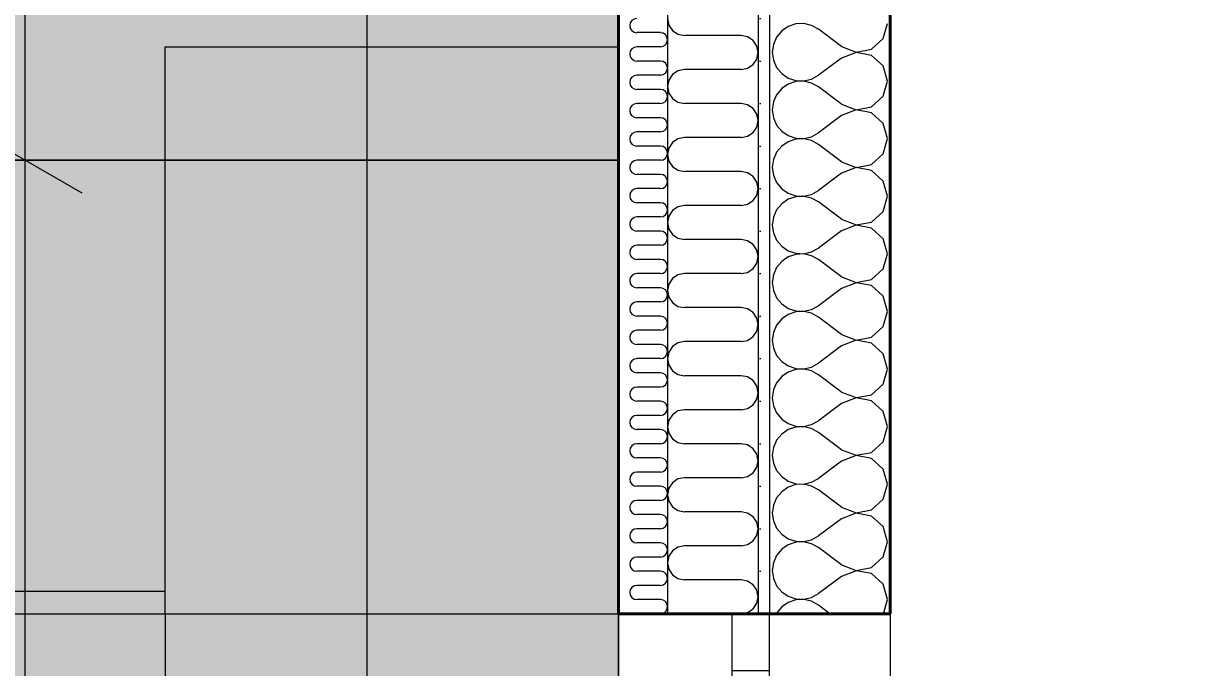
# Model space of a CAD drawing. Header units: millimetres. Extents: x -3100 to 17162, y -19566 to 10100.
# Drawn here: x 13313 to 14869, y 3529 to 4381 of the extents above; entities that cross this region are included whole.
import ezdxf

# ---------------------------------------------------------------- set-up
doc = ezdxf.new("R2010")
doc.units = ezdxf.units.MM
doc.header["$MEASUREMENT"] = 0
doc.linetypes.add('Wipeout_Contour', pattern=[1000, 0, -1000])
for name, color, linetype in [('Externí - moduly', 7, 'Continuous'), ('Konstrukce - svislé nosné', 7, 'Continuous'), ('Konstrukce – Dělicí čáry vrstev', 7, 'Continuous'), ('Kóty - SP', 7, 'Continuous'), ('Otvory – Okna', 7, 'Continuous'), ('Výplně – Řezové', 7, 'Continuous'), ('Zóny', 7, 'Continuous')]:
    doc.layers.add(name, color=color, linetype=linetype)
doc.styles.add('GENEROVANÝ_STYL_1', font='Arial.ttf')
doc.dimstyles.new('GENEROVANÝ_STYL__1', dxfattribs={"dimtxt": 134.999996, "dimasz": 114, "dimexe": 0.18, "dimexo": 0.0625, "dimgap": 0, "dimtad": 1, "dimtih": 1, "dimtoh": 1, "dimdec": 0, "dimzin": 0, "dimdsep": 46, "dimtxsty": 'GENEROVANÝ_STYL_1', "dimblk": 'ARROWHEAD_2', "dimblk1": 'ARROWHEAD_2', "dimblk2": 'ARROWHEAD_2', "dimcen": 0.09, "dimse1": 1, "dimse2": 1, "dimclrd": 256, "dimclre": 256, "dimclrt": 256, "dimazin": 0, "dimtfac": 1, "dimtdec": 4, "dimtmove": 0, "dimatfit": 3, "dimfxl": 1, "dimtolj": 1, "dimtzin": 0, "dimarcsym": 0})
doc.dimstyles.new('GENEROVANÝ_STYL__2', dxfattribs={"dimtxt": 134.999996, "dimasz": 114, "dimexe": 0.18, "dimexo": 0.0625, "dimgap": 0, "dimtad": 1, "dimdec": 0, "dimzin": 0, "dimdsep": 46, "dimtxsty": 'GENEROVANÝ_STYL_1', "dimblk": 'ARROWHEAD_2', "dimblk1": 'ARROWHEAD_2', "dimblk2": 'ARROWHEAD_2', "dimcen": 0.09, "dimse1": 1, "dimse2": 1, "dimclrd": 256, "dimclre": 256, "dimclrt": 256, "dimazin": 0, "dimtfac": 1, "dimtdec": 4, "dimtmove": 0, "dimatfit": 3, "dimfxl": 1, "dimtolj": 1, "dimtzin": 0, "dimarcsym": 0})
doc.dimstyles.new('GENEROVANÝ_STYL__3', dxfattribs={"dimtxt": 134.999996, "dimasz": 114, "dimexe": 0.18, "dimexo": 0.0625, "dimgap": 0, "dimtad": 1, "dimdec": 0, "dimzin": 0, "dimdsep": 46, "dimtxsty": 'GENEROVANÝ_STYL_1', "dimblk": 'ARROWHEAD_2', "dimblk1": 'ARROWHEAD_2', "dimblk2": 'ARROWHEAD_2', "dimcen": 0.09, "dimse1": 1, "dimse2": 1, "dimclrd": 256, "dimclre": 256, "dimclrt": 256, "dimazin": 0, "dimtfac": 1, "dimtdec": 4, "dimtmove": 2, "dimatfit": 3, "dimfxl": 1, "dimtolj": 1, "dimtzin": 0, "dimarcsym": 0})
doc.dimstyles.new('GENEROVANÝ_STYL__4', dxfattribs={"dimtxt": 134.999996, "dimasz": 114, "dimexe": 0.18, "dimexo": 0.0625, "dimgap": 0, "dimtad": 1, "dimtih": 1, "dimtoh": 1, "dimdec": 0, "dimzin": 0, "dimdsep": 46, "dimtxsty": 'GENEROVANÝ_STYL_1', "dimblk": 'ARROWHEAD_2', "dimblk1": 'ARROWHEAD_2', "dimblk2": 'ARROWHEAD_2', "dimcen": 0.09, "dimse1": 1, "dimse2": 1, "dimclrd": 256, "dimclre": 256, "dimclrt": 256, "dimazin": 0, "dimtfac": 1, "dimtdec": 4, "dimtmove": 2, "dimatfit": 3, "dimfxl": 1, "dimtolj": 1, "dimtzin": 0, "dimarcsym": 0})
pattern_1 = [(0, (0, 0), (0, 56.25), [0, -56.25])]

# ---------------------------------------------------------------- blocks, each defined once
blk = doc.blocks.new('Obývací pokoj + KK_1.04_5', base_point=(11400, 3454))
at = {"layer": 'Zóny', "linetype": 'Continuous', "lineweight": 0, "true_color": 0xffffff}
blk.add_hatch(color=7, dxfattribs=at).paths.add_polyline_path([(9000, 4200), (9000, 2900), (8385, 2900), (8385, 0), (9000, 0), (9000, -5080), (14100, -5080), (14100, 4200)])
blk = doc.blocks.new('Spíž_1.05_7', base_point=(14578.5, 5791.7))
at = {"layer": 'Zóny', "linetype": 'Continuous', "lineweight": 0, "true_color": 0xffffff}
blk.add_hatch(color=7, dxfattribs=at).paths.add_polyline_path([(14100, 4200), (14100, 7400), (12800, 7400), (12800, 4200)])
blk = doc.blocks.new('*X81')
at = {"layer": 'Výplně – Řezové', "color": 53, "linetype": 'Continuous', "lineweight": 13, "true_color": 0xeccf4f}
for p, q in [((14155.6, 4368.8), (14124.4, 4368.8)), ((14155.6, 4350), (14124.4, 4350)), ((14155.6, 4331.3), (14124.4, 4331.3)), ((14155.6, 4312.5), (14124.4, 4312.5)), ((14155.6, 4293.8), (14124.4, 4293.8)), ((14155.6, 4275), (14124.4, 4275)), ((14155.6, 4256.3), (14124.4, 4256.3)), ((14155.6, 4237.5), (14124.4, 4237.5)), ((14155.6, 4218.8), (14124.4, 4218.8)), ((14155.6, 4200), (14124.4, 4200)), ((14155.6, 4181.3), (14124.4, 4181.3)), ((14155.6, 4162.5), (14124.4, 4162.5)), ((14155.6, 4143.8), (14124.4, 4143.8)), ((14155.6, 4125), (14124.4, 4125)), ((14155.6, 4106.3), (14124.4, 4106.3)), ((14155.6, 4087.5), (14124.4, 4087.5)), ((14155.6, 4068.8), (14124.4, 4068.8)), ((14155.6, 4050), (14124.4, 4050)), ((14155.6, 4031.3), (14124.4, 4031.3)), ((14155.6, 4012.5), (14124.4, 4012.5)), ((14155.6, 3993.8), (14124.4, 3993.8)), ((14155.6, 3975), (14124.4, 3975)), ((14155.6, 3956.3), (14124.4, 3956.3)), ((14155.6, 3937.5), (14124.4, 3937.5)), ((14155.6, 3918.8), (14124.4, 3918.8)), ((14155.6, 3900), (14124.4, 3900)), ((14155.6, 3881.3), (14124.4, 3881.3)), ((14155.6, 3862.5), (14124.4, 3862.5)), ((14155.6, 3843.8), (14124.4, 3843.8)), ((14155.6, 3825), (14124.4, 3825)), ((14155.6, 3806.3), (14124.4, 3806.3)), ((14155.6, 3787.5), (14124.4, 3787.5)), ((14155.6, 3768.8), (14124.4, 3768.8)), ((14155.6, 3750), (14124.4, 3750)), ((14155.6, 3731.3), (14124.4, 3731.3)), ((14155.6, 3712.5), (14124.4, 3712.5)), ((14155.6, 3693.8), (14124.4, 3693.8)), ((14155.6, 3675), (14124.4, 3675)), ((14155.6, 3656.3), (14124.4, 3656.3)), ((14155.6, 3637.5), (14124.4, 3637.5)), ((14155.6, 3618.8), (14124.4, 3618.8))]:
    blk.add_line(p, q, dxfattribs=at)
for centre, start, end in [((14124.4, 4378.1), 90, 270), ((14155.6, 4359.4), 270, 90), ((14124.4, 4340.6), 90, 270), ((14155.6, 4321.9), 270, 90), ((14124.4, 4303.1), 90, 270), ((14155.6, 4284.4), 270, 90), ((14124.4, 4265.6), 90, 270), ((14155.6, 4246.9), 270, 90), ((14124.4, 4228.1), 90, 270), ((14155.6, 4209.4), 270, 90), ((14124.4, 4190.6), 90, 270), ((14155.6, 4171.9), 270, 90), ((14124.4, 4153.1), 90, 270), ((14155.6, 4134.4), 270, 90), ((14124.4, 4115.6), 90, 270), ((14155.6, 4096.9), 270, 90), ((14124.4, 4078.1), 90, 270), ((14155.6, 4059.4), 270, 90), ((14124.4, 4040.6), 90, 270), ((14155.6, 4021.9), 270, 90), ((14124.4, 4003.1), 90, 270), ((14155.6, 3984.4), 270, 90), ((14124.4, 3965.6), 90, 270), ((14155.6, 3946.9), 270, 90), ((14124.4, 3928.1), 90, 270), ((14155.6, 3909.4), 270, 90), ((14124.4, 3890.6), 90, 270), ((14155.6, 3871.9), 270, 90), ((14124.4, 3853.1), 90, 270), ((14155.6, 3834.4), 270, 90), ((14124.4, 3815.6), 90, 270), ((14155.6, 3796.9), 270, 90), ((14124.4, 3778.1), 90, 270), ((14155.6, 3759.4), 270, 90), ((14124.4, 3740.6), 90, 270), ((14155.6, 3721.9), 270, 90), ((14124.4, 3703.1), 90, 270), ((14155.6, 3684.4), 270, 90), ((14124.4, 3665.6), 90, 270), ((14155.6, 3646.9), 270, 90), ((14124.4, 3628.1), 90, 270), ((14155.6, 3609.4), 270, 90)]:
    blk.add_arc(centre, 9.38, start, end, dxfattribs=at)
blk = doc.blocks.new('*X85')
at = {"layer": 'Výplně – Řezové', "color": 53, "linetype": 'Continuous', "lineweight": 13, "true_color": 0xeccf4f}
for p, q in [((14165, 4387.5), (14166.7, 4378.9)), ((14166.7, 4378.9), (14171.6, 4371.6)), ((14171.6, 4371.6), (14178.9, 4366.7)), ((14178.9, 4366.7), (14187.5, 4365)), ((14262.5, 4365), (14187.5, 4365)), ((14271.1, 4363.3), (14262.5, 4365)), ((14278.4, 4358.4), (14271.1, 4363.3)), ((14283.3, 4351.1), (14278.4, 4358.4)), ((14285, 4342.5), (14283.3, 4351.1)), ((14278.4, 4326.6), (14283.3, 4333.9)), ((14283.3, 4333.9), (14285, 4342.5)), ((14171.6, 4313.4), (14166.7, 4306.1)), ((14178.9, 4318.3), (14171.6, 4313.4)), ((14187.5, 4320), (14178.9, 4318.3)), ((14262.5, 4320), (14187.5, 4320)), ((14262.5, 4320), (14271.1, 4321.7)), ((14271.1, 4321.7), (14278.4, 4326.6)), ((14166.7, 4306.1), (14165, 4297.5)), ((14165, 4297.5), (14166.7, 4288.9)), ((14166.7, 4288.9), (14171.6, 4281.6)), ((14171.6, 4281.6), (14178.9, 4276.7)), ((14178.9, 4276.7), (14187.5, 4275)), ((14262.5, 4275), (14187.5, 4275)), ((14271.1, 4273.3), (14262.5, 4275)), ((14278.4, 4268.4), (14271.1, 4273.3)), ((14283.3, 4261.1), (14278.4, 4268.4)), ((14285, 4252.5), (14283.3, 4261.1)), ((14283.3, 4243.9), (14285, 4252.5)), ((14271.1, 4231.7), (14278.4, 4236.6)), ((14278.4, 4236.6), (14283.3, 4243.9)), ((14171.6, 4223.4), (14166.7, 4216.1)), ((14178.9, 4228.3), (14171.6, 4223.4)), ((14187.5, 4230), (14178.9, 4228.3)), ((14262.5, 4230), (14187.5, 4230)), ((14262.5, 4230), (14271.1, 4231.7)), ((14166.7, 4216.1), (14165, 4207.5)), ((14165, 4207.5), (14166.7, 4198.9)), ((14166.7, 4198.9), (14171.6, 4191.6)), ((14171.6, 4191.6), (14178.9, 4186.7)), ((14178.9, 4186.7), (14187.5, 4185)), ((14262.5, 4185), (14187.5, 4185)), ((14271.1, 4183.3), (14262.5, 4185)), ((14278.4, 4178.4), (14271.1, 4183.3)), ((14283.3, 4171.1), (14278.4, 4178.4)), ((14285, 4162.5), (14283.3, 4171.1)), ((14283.3, 4153.9), (14285, 4162.5)), ((14262.5, 4140), (14271.1, 4141.7)), ((14271.1, 4141.7), (14278.4, 4146.6)), ((14278.4, 4146.6), (14283.3, 4153.9)), ((14166.7, 4126.1), (14165, 4117.5)), ((14171.6, 4133.4), (14166.7, 4126.1)), ((14178.9, 4138.3), (14171.6, 4133.4)), ((14187.5, 4140), (14178.9, 4138.3)), ((14262.5, 4140), (14187.5, 4140)), ((14165, 4117.5), (14166.7, 4108.9)), ((14166.7, 4108.9), (14171.6, 4101.6)), ((14171.6, 4101.6), (14178.9, 4096.7)), ((14178.9, 4096.7), (14187.5, 4095)), ((14262.5, 4095), (14187.5, 4095)), ((14271.1, 4093.3), (14262.5, 4095)), ((14278.4, 4088.4), (14271.1, 4093.3)), ((14283.3, 4081.1), (14278.4, 4088.4)), ((14285, 4072.5), (14283.3, 4081.1)), ((14278.4, 4056.6), (14283.3, 4063.9)), ((14283.3, 4063.9), (14285, 4072.5)), ((14178.9, 4048.3), (14171.6, 4043.4)), ((14187.5, 4050), (14178.9, 4048.3)), ((14262.5, 4050), (14187.5, 4050)), ((14262.5, 4050), (14271.1, 4051.7)), ((14271.1, 4051.7), (14278.4, 4056.6)), ((14166.7, 4036.1), (14165, 4027.5)), ((14171.6, 4043.4), (14166.7, 4036.1)), ((14165, 4027.5), (14166.7, 4018.9)), ((14166.7, 4018.9), (14171.6, 4011.6)), ((14171.6, 4011.6), (14178.9, 4006.7)), ((14178.9, 4006.7), (14187.5, 4005)), ((14262.5, 4005), (14187.5, 4005)), ((14271.1, 4003.3), (14262.5, 4005)), ((14278.4, 3998.4), (14271.1, 4003.3)), ((14283.3, 3991.1), (14278.4, 3998.4)), ((14285, 3982.5), (14283.3, 3991.1)), ((14278.4, 3966.6), (14283.3, 3973.9)), ((14283.3, 3973.9), (14285, 3982.5)), ((14178.9, 3958.3), (14171.6, 3953.4)), ((14187.5, 3960), (14178.9, 3958.3)), ((14262.5, 3960), (14187.5, 3960)), ((14262.5, 3960), (14271.1, 3961.7)), ((14271.1, 3961.7), (14278.4, 3966.6)), ((14166.7, 3946.1), (14165, 3937.5)), ((14171.6, 3953.4), (14166.7, 3946.1)), ((14165, 3937.5), (14166.7, 3928.9)), ((14166.7, 3928.9), (14171.6, 3921.6)), ((14171.6, 3921.6), (14178.9, 3916.7)), ((14178.9, 3916.7), (14187.5, 3915)), ((14262.5, 3915), (14187.5, 3915)), ((14271.1, 3913.3), (14262.5, 3915)), ((14278.4, 3908.4), (14271.1, 3913.3)), ((14283.3, 3901.1), (14278.4, 3908.4)), ((14285, 3892.5), (14283.3, 3901.1)), ((14283.3, 3883.9), (14285, 3892.5)), ((14271.1, 3871.7), (14278.4, 3876.6)), ((14278.4, 3876.6), (14283.3, 3883.9)), ((14171.6, 3863.4), (14166.7, 3856.1)), ((14178.9, 3868.3), (14171.6, 3863.4)), ((14187.5, 3870), (14178.9, 3868.3)), ((14262.5, 3870), (14187.5, 3870)), ((14262.5, 3870), (14271.1, 3871.7)), ((14166.7, 3856.1), (14165, 3847.5)), ((14165, 3847.5), (14166.7, 3838.9)), ((14166.7, 3838.9), (14171.6, 3831.6)), ((14171.6, 3831.6), (14178.9, 3826.7)), ((14178.9, 3826.7), (14187.5, 3825)), ((14262.5, 3825), (14187.5, 3825)), ((14271.1, 3823.3), (14262.5, 3825)), ((14278.4, 3818.4), (14271.1, 3823.3)), ((14283.3, 3811.1), (14278.4, 3818.4)), ((14285, 3802.5), (14283.3, 3811.1)), ((14283.3, 3793.9), (14285, 3802.5)), ((14271.1, 3781.7), (14278.4, 3786.6)), ((14278.4, 3786.6), (14283.3, 3793.9)), ((14171.6, 3773.4), (14166.7, 3766.1)), ((14178.9, 3778.3), (14171.6, 3773.4)), ((14187.5, 3780), (14178.9, 3778.3)), ((14262.5, 3780), (14187.5, 3780)), ((14262.5, 3780), (14271.1, 3781.7)), ((14166.7, 3766.1), (14165, 3757.5)), ((14165, 3757.5), (14166.7, 3748.9)), ((14166.7, 3748.9), (14171.6, 3741.6)), ((14171.6, 3741.6), (14178.9, 3736.7)), ((14178.9, 3736.7), (14187.5, 3735)), ((14262.5, 3735), (14187.5, 3735)), ((14271.1, 3733.3), (14262.5, 3735)), ((14278.4, 3728.4), (14271.1, 3733.3)), ((14283.3, 3721.1), (14278.4, 3728.4)), ((14285, 3712.5), (14283.3, 3721.1)), ((14283.3, 3703.9), (14285, 3712.5)), ((14187.5, 3690), (14178.9, 3688.3)), ((14262.5, 3690), (14187.5, 3690)), ((14262.5, 3690), (14271.1, 3691.7)), ((14271.1, 3691.7), (14278.4, 3696.6)), ((14278.4, 3696.6), (14283.3, 3703.9)), ((14166.7, 3676.1), (14165, 3667.5)), ((14171.6, 3683.4), (14166.7, 3676.1)), ((14178.9, 3688.3), (14171.6, 3683.4)), ((14165, 3667.5), (14166.7, 3658.9)), ((14166.7, 3658.9), (14171.6, 3651.6)), ((14171.6, 3651.6), (14178.9, 3646.7)), ((14178.9, 3646.7), (14187.5, 3645)), ((14262.5, 3645), (14187.5, 3645)), ((14271.1, 3643.3), (14262.5, 3645)), ((14278.4, 3638.4), (14271.1, 3643.3)), ((14283.3, 3631.1), (14278.4, 3638.4)), ((14285, 3622.5), (14283.3, 3631.1)), ((14278.4, 3606.6), (14283.3, 3613.9)), ((14283.3, 3613.9), (14285, 3622.5)), ((14262.5, 3600), (14271.1, 3601.7)), ((14271.1, 3601.7), (14278.4, 3606.6))]:
    blk.add_line(p, q, dxfattribs=at)
blk = doc.blocks.new('*X89')
at = {"layer": 'Výplně – Řezové', "color": 53, "linetype": 'Continuous', "lineweight": 13, "true_color": 0xeccf4f}
for p, q in [((14324.9, 4376.9), (14316.2, 4371)), ((14334.8, 4380.3), (14324.9, 4376.9)), ((14345.3, 4380.8), (14334.8, 4380.3)), ((14355.6, 4378.4), (14345.3, 4380.8)), ((14364.8, 4373.3), (14355.6, 4378.4)), ((14450.5, 4360.9), (14456.2, 4381)), ((14309.5, 4362.9), (14305.3, 4353.3)), ((14316.2, 4371), (14309.5, 4362.9)), ((14395.2, 4350.5), (14364.8, 4373.3)), ((14435.1, 4346.9), (14450.5, 4360.9)), ((14305.3, 4353.3), (14303.8, 4342.9)), ((14395.2, 4350.5), (14414.7, 4343)), ((14414.7, 4343), (14435.1, 4346.9)), ((14303.8, 4342.9), (14305.3, 4332.4)), ((14305.3, 4332.4), (14309.5, 4322.8)), ((14395.2, 4335.2), (14364.8, 4312.4)), ((14414.7, 4342.7), (14395.2, 4335.2)), ((14435.1, 4338.8), (14414.7, 4342.7)), ((14450.5, 4324.8), (14435.1, 4338.8)), ((14309.5, 4322.8), (14316.2, 4314.7)), ((14316.2, 4314.7), (14324.9, 4308.8)), ((14355.6, 4307.3), (14364.8, 4312.4)), ((14456.2, 4304.8), (14450.5, 4324.8)), ((14324.9, 4300.7), (14316.2, 4294.8)), ((14324.9, 4308.8), (14334.8, 4305.4)), ((14334.8, 4304.1), (14324.9, 4300.7)), ((14334.8, 4305.4), (14345.3, 4304.9)), ((14345.3, 4304.6), (14334.8, 4304.1)), ((14345.3, 4304.9), (14355.6, 4307.3)), ((14355.6, 4302.2), (14345.3, 4304.6)), ((14364.8, 4297.1), (14355.6, 4302.2)), ((14395.2, 4274.3), (14364.8, 4297.1)), ((14450.5, 4284.7), (14456.2, 4304.8)), ((14309.5, 4286.7), (14305.3, 4277.1)), ((14316.2, 4294.8), (14309.5, 4286.7)), ((14435.1, 4270.7), (14450.5, 4284.7)), ((14305.3, 4277.1), (14303.8, 4266.7)), ((14303.8, 4266.7), (14305.3, 4256.3)), ((14395.2, 4274.3), (14414.7, 4266.8)), ((14414.7, 4266.5), (14395.2, 4259)), ((14414.7, 4266.8), (14435.1, 4270.7)), ((14435.1, 4262.6), (14414.7, 4266.5)), ((14305.3, 4256.3), (14309.5, 4246.6)), ((14395.2, 4259), (14364.8, 4236.2)), ((14450.5, 4248.6), (14435.1, 4262.6)), ((14309.5, 4246.6), (14316.2, 4238.5)), ((14316.2, 4238.5), (14324.9, 4232.6)), ((14355.6, 4231.1), (14364.8, 4236.2)), ((14456.2, 4228.6), (14450.5, 4248.6)), ((14324.9, 4224.5), (14316.2, 4218.6)), ((14324.9, 4232.6), (14334.8, 4229.2)), ((14334.8, 4227.9), (14324.9, 4224.5)), ((14334.8, 4229.2), (14345.3, 4228.7)), ((14345.3, 4228.4), (14334.8, 4227.9)), ((14345.3, 4228.7), (14355.6, 4231.1)), ((14355.6, 4226), (14345.3, 4228.4)), ((14364.8, 4221), (14355.6, 4226)), ((14395.2, 4198.1), (14364.8, 4221)), ((14450.5, 4208.5), (14456.2, 4228.6)), ((14309.5, 4210.5), (14305.3, 4200.9)), ((14316.2, 4218.6), (14309.5, 4210.5)), ((14435.1, 4194.5), (14450.5, 4208.5)), ((14305.3, 4200.9), (14303.8, 4190.5)), ((14303.8, 4190.5), (14305.3, 4180.1)), ((14395.2, 4198.1), (14414.7, 4190.6)), ((14414.7, 4190.3), (14395.2, 4182.9)), ((14414.7, 4190.6), (14435.1, 4194.5)), ((14435.1, 4186.5), (14414.7, 4190.3)), ((14305.3, 4180.1), (14309.5, 4170.4)), ((14395.2, 4182.9), (14364.8, 4160)), ((14450.5, 4172.4), (14435.1, 4186.5)), ((14456.2, 4152.4), (14450.5, 4172.4)), ((14309.5, 4170.4), (14316.2, 4162.4)), ((14316.2, 4162.4), (14324.9, 4156.4)), ((14355.6, 4154.9), (14364.8, 4160)), ((14316.2, 4142.4), (14309.5, 4134.3)), ((14324.9, 4148.4), (14316.2, 4142.4)), ((14324.9, 4156.4), (14334.8, 4153)), ((14334.8, 4151.7), (14324.9, 4148.4)), ((14334.8, 4153), (14345.3, 4152.5)), ((14345.3, 4152.2), (14334.8, 4151.7)), ((14345.3, 4152.5), (14355.6, 4154.9)), ((14355.6, 4149.8), (14345.3, 4152.2)), ((14364.8, 4144.8), (14355.6, 4149.8)), ((14395.2, 4121.9), (14364.8, 4144.8)), ((14450.5, 4132.4), (14456.2, 4152.4)), ((14309.5, 4134.3), (14305.3, 4124.7)), ((14435.1, 4118.3), (14450.5, 4132.4)), ((14305.3, 4124.7), (14303.8, 4114.3)), ((14303.8, 4114.3), (14305.3, 4103.9)), ((14395.2, 4121.9), (14414.7, 4114.4)), ((14414.7, 4114.1), (14395.2, 4106.7)), ((14414.7, 4114.4), (14435.1, 4118.3)), ((14435.1, 4110.3), (14414.7, 4114.1)), ((14450.5, 4096.2), (14435.1, 4110.3)), ((14305.3, 4103.9), (14309.5, 4094.3)), ((14395.2, 4106.7), (14364.8, 4083.8)), ((14456.2, 4076.2), (14450.5, 4096.2)), ((14309.5, 4094.3), (14316.2, 4086.2)), ((14316.2, 4086.2), (14324.9, 4080.2)), ((14324.9, 4080.2), (14334.8, 4076.9)), ((14355.6, 4078.7), (14364.8, 4083.8)), ((14316.2, 4066.2), (14309.5, 4058.1)), ((14324.9, 4072.2), (14316.2, 4066.2)), ((14334.8, 4075.5), (14324.9, 4072.2)), ((14334.8, 4076.9), (14345.3, 4076.3)), ((14345.3, 4076), (14334.8, 4075.5)), ((14345.3, 4076.3), (14355.6, 4078.7)), ((14355.6, 4073.7), (14345.3, 4076)), ((14364.8, 4068.6), (14355.6, 4073.7)), ((14395.2, 4045.7), (14364.8, 4068.6)), ((14450.5, 4056.2), (14456.2, 4076.2)), ((14305.3, 4048.5), (14303.8, 4038.1)), ((14309.5, 4058.1), (14305.3, 4048.5)), ((14435.1, 4042.1), (14450.5, 4056.2)), ((14303.8, 4038.1), (14305.3, 4027.7)), ((14395.2, 4045.7), (14414.7, 4038.2)), ((14414.7, 4037.9), (14395.2, 4030.5)), ((14414.7, 4038.2), (14435.1, 4042.1)), ((14435.1, 4034.1), (14414.7, 4037.9)), ((14450.5, 4020), (14435.1, 4034.1)), ((14305.3, 4027.7), (14309.5, 4018.1)), ((14309.5, 4018.1), (14316.2, 4010)), ((14395.2, 4030.5), (14364.8, 4007.6)), ((14456.2, 4000), (14450.5, 4020)), ((14316.2, 4010), (14324.9, 4004)), ((14324.9, 4004), (14334.8, 4000.7)), ((14345.3, 4000.2), (14355.6, 4002.5)), ((14355.6, 4002.5), (14364.8, 4007.6)), ((14316.2, 3990), (14309.5, 3981.9)), ((14324.9, 3996), (14316.2, 3990)), ((14334.8, 3999.3), (14324.9, 3996)), ((14334.8, 4000.7), (14345.3, 4000.2)), ((14345.3, 3999.8), (14334.8, 3999.3)), ((14355.6, 3997.5), (14345.3, 3999.8)), ((14364.8, 3992.4), (14355.6, 3997.5)), ((14395.2, 3969.5), (14364.8, 3992.4)), ((14450.5, 3980), (14456.2, 4000)), ((14305.3, 3972.3), (14303.8, 3961.9)), ((14309.5, 3981.9), (14305.3, 3972.3)), ((14435.1, 3965.9), (14450.5, 3980)), ((14303.8, 3961.9), (14305.3, 3951.5)), ((14395.2, 3954.3), (14364.8, 3931.4)), ((14395.2, 3969.5), (14414.7, 3962.1)), ((14414.7, 3961.8), (14395.2, 3954.3)), ((14414.7, 3962.1), (14435.1, 3965.9)), ((14435.1, 3957.9), (14414.7, 3961.8)), ((14450.5, 3943.8), (14435.1, 3957.9)), ((14305.3, 3951.5), (14309.5, 3941.9)), ((14309.5, 3941.9), (14316.2, 3933.8)), ((14456.2, 3923.8), (14450.5, 3943.8)), ((14316.2, 3933.8), (14324.9, 3927.8)), ((14324.9, 3927.8), (14334.8, 3924.5)), ((14334.8, 3923.1), (14324.9, 3919.8)), ((14334.8, 3924.5), (14345.3, 3924)), ((14345.3, 3923.7), (14334.8, 3923.1)), ((14345.3, 3924), (14355.6, 3926.3)), ((14355.6, 3921.3), (14345.3, 3923.7)), ((14355.6, 3926.3), (14364.8, 3931.4)), ((14450.5, 3903.8), (14456.2, 3923.8)), ((14316.2, 3913.8), (14309.5, 3905.7)), ((14324.9, 3919.8), (14316.2, 3913.8)), ((14364.8, 3916.2), (14355.6, 3921.3)), ((14395.2, 3893.3), (14364.8, 3916.2)), ((14305.3, 3896.1), (14303.8, 3885.7)), ((14309.5, 3905.7), (14305.3, 3896.1)), ((14395.2, 3893.3), (14414.7, 3885.9)), ((14435.1, 3889.7), (14450.5, 3903.8)), ((14303.8, 3885.7), (14305.3, 3875.3)), ((14395.2, 3878.1), (14364.8, 3855.2)), ((14414.7, 3885.6), (14395.2, 3878.1)), ((14414.7, 3885.9), (14435.1, 3889.7)), ((14435.1, 3881.7), (14414.7, 3885.6)), ((14450.5, 3867.6), (14435.1, 3881.7)), ((14305.3, 3875.3), (14309.5, 3865.7)), ((14309.5, 3865.7), (14316.2, 3857.6)), ((14456.2, 3847.6), (14450.5, 3867.6)), ((14316.2, 3857.6), (14324.9, 3851.6)), ((14324.9, 3851.6), (14334.8, 3848.3)), ((14334.8, 3847), (14324.9, 3843.6)), ((14334.8, 3848.3), (14345.3, 3847.8)), ((14345.3, 3847.5), (14334.8, 3847)), ((14345.3, 3847.8), (14355.6, 3850.2)), ((14355.6, 3845.1), (14345.3, 3847.5)), ((14355.6, 3850.2), (14364.8, 3855.2)), ((14450.5, 3827.6), (14456.2, 3847.6)), ((14316.2, 3837.6), (14309.5, 3829.6)), ((14324.9, 3843.6), (14316.2, 3837.6)), ((14364.8, 3840), (14355.6, 3845.1)), ((14395.2, 3817.1), (14364.8, 3840)), ((14305.3, 3819.9), (14303.8, 3809.5)), ((14309.5, 3829.6), (14305.3, 3819.9)), ((14395.2, 3817.1), (14414.7, 3809.7)), ((14435.1, 3813.5), (14450.5, 3827.6)), ((14303.8, 3809.5), (14305.3, 3799.1)), ((14305.3, 3799.1), (14309.5, 3789.5)), ((14395.2, 3801.9), (14364.8, 3779)), ((14414.7, 3809.4), (14395.2, 3801.9)), ((14414.7, 3809.7), (14435.1, 3813.5)), ((14435.1, 3805.5), (14414.7, 3809.4)), ((14450.5, 3791.5), (14435.1, 3805.5)), ((14309.5, 3789.5), (14316.2, 3781.4)), ((14456.2, 3771.4), (14450.5, 3791.5)), ((14316.2, 3781.4), (14324.9, 3775.5)), ((14324.9, 3775.5), (14334.8, 3772.1)), ((14334.8, 3770.8), (14324.9, 3767.4)), ((14334.8, 3772.1), (14345.3, 3771.6)), ((14345.3, 3771.3), (14334.8, 3770.8)), ((14345.3, 3771.6), (14355.6, 3774)), ((14355.6, 3768.9), (14345.3, 3771.3)), ((14355.6, 3774), (14364.8, 3779)), ((14364.8, 3763.8), (14355.6, 3768.9)), ((14450.5, 3751.4), (14456.2, 3771.4)), ((14309.5, 3753.4), (14305.3, 3743.7)), ((14316.2, 3761.5), (14309.5, 3753.4)), ((14324.9, 3767.4), (14316.2, 3761.5)), ((14395.2, 3741), (14364.8, 3763.8)), ((14305.3, 3743.7), (14303.8, 3733.3)), ((14395.2, 3741), (14414.7, 3733.5)), ((14414.7, 3733.5), (14435.1, 3737.4)), ((14435.1, 3737.4), (14450.5, 3751.4)), ((14303.8, 3733.3), (14305.3, 3722.9)), ((14305.3, 3722.9), (14309.5, 3713.3)), ((14395.2, 3725.7), (14364.8, 3702.9)), ((14414.7, 3733.2), (14395.2, 3725.7)), ((14435.1, 3729.3), (14414.7, 3733.2)), ((14450.5, 3715.3), (14435.1, 3729.3)), ((14309.5, 3713.3), (14316.2, 3705.2)), ((14316.2, 3705.2), (14324.9, 3699.3)), ((14456.2, 3695.2), (14450.5, 3715.3)), ((14324.9, 3691.2), (14316.2, 3685.3)), ((14324.9, 3699.3), (14334.8, 3695.9)), ((14334.8, 3694.6), (14324.9, 3691.2)), ((14334.8, 3695.9), (14345.3, 3695.4)), ((14345.3, 3695.1), (14334.8, 3694.6)), ((14345.3, 3695.4), (14355.6, 3697.8)), ((14355.6, 3692.7), (14345.3, 3695.1)), ((14355.6, 3697.8), (14364.8, 3702.9)), ((14364.8, 3687.6), (14355.6, 3692.7)), ((14450.5, 3675.2), (14456.2, 3695.2)), ((14309.5, 3677.2), (14305.3, 3667.6)), ((14316.2, 3685.3), (14309.5, 3677.2)), ((14395.2, 3664.8), (14364.8, 3687.6)), ((14435.1, 3661.2), (14450.5, 3675.2)), ((14305.3, 3667.6), (14303.8, 3657.1)), ((14395.2, 3664.8), (14414.7, 3657.3)), ((14414.7, 3657.3), (14435.1, 3661.2)), ((14303.8, 3657.1), (14305.3, 3646.7)), ((14305.3, 3646.7), (14309.5, 3637.1)), ((14395.2, 3649.5), (14364.8, 3626.7)), ((14414.7, 3657), (14395.2, 3649.5)), ((14435.1, 3653.1), (14414.7, 3657)), ((14450.5, 3639.1), (14435.1, 3653.1)), ((14309.5, 3637.1), (14316.2, 3629)), ((14316.2, 3629), (14324.9, 3623.1)), ((14456.2, 3619), (14450.5, 3639.1)), ((14324.9, 3615), (14316.2, 3609.1)), ((14324.9, 3623.1), (14334.8, 3619.7)), ((14334.8, 3618.4), (14324.9, 3615)), ((14334.8, 3619.7), (14345.3, 3619.2)), ((14345.3, 3618.9), (14334.8, 3618.4)), ((14345.3, 3619.2), (14355.6, 3621.6)), ((14355.6, 3616.5), (14345.3, 3618.9)), ((14355.6, 3621.6), (14364.8, 3626.7)), ((14364.8, 3611.4), (14355.6, 3616.5)), ((14450.8, 3600), (14456.2, 3619)), ((14309.5, 3601), (14309.1, 3600)), ((14316.2, 3609.1), (14309.5, 3601)), ((14380, 3600), (14364.8, 3611.4))]:
    blk.add_line(p, q, dxfattribs=at)
blk = doc.blocks.new('Vícekřídlé vodorovné okno 27_3')
at = {"layer": 'Otvory – Okna', "color": 7, "linetype": 'Continuous', "lineweight": 20}
for p, q in [((-600, 150), (600, 150)), ((-600, 0), (-525, 0)), ((-525, 0), (-525, -50)), ((-525, 0), (525, 0)), ((525, -50), (525, 0)), ((525, 0), (600, 0)), ((-525, -50), (-600, -50)), ((525, -50), (-525, -50)), ((600, -50), (525, -50)), ((-600, -210), (600, -210))]:
    blk.add_line(p, q, dxfattribs=at)
at = {"layer": 'Otvory – Okna', "color": 7, "linetype": 'Continuous', "lineweight": 40}
for p, q in [((-600, 135), (-600, 150)), ((600, 135), (600, 150)), ((-600, 85), (-600, 135)), ((600, 85), (600, 135)), ((-600, 0), (-600, 85)), ((600, 0), (600, 85)), ((-600, -35), (-600, 0)), ((-600, -35), (-600, 0)), ((600, -35), (600, 0)), ((600, -35), (600, 0)), ((-600, -50), (-600, -35)), ((-600, -50), (-600, -35)), ((600, -50), (600, -35)), ((600, -50), (600, -35)), ((-600, -210), (-600, -50)), ((600, -210), (600, -50))]:
    blk.add_line(p, q, dxfattribs=at)
blk = doc.blocks.new('Zeď_4', base_point=(14100, 7400))
at = {"color": 254, "linetype": 'Wipeout_Contour', "lineweight": 0, "ltscale": 60980.134309}
blk.add_wipeout([(14100, 7400), (14100, 3600), (14115, 3600), (14115, 7400)], dxfattribs=at).dxf.layer = 'Výplně – Řezové'
at = {"layer": 'Výplně – Řezové', "linetype": 'Continuous', "lineweight": 13, "true_color": 0xa8a8a8}
h = blk.add_hatch(dxfattribs=at)
h.set_pattern_fill('Sádra', color=253, style=0, pattern_type=2)
h.set_pattern_definition(pattern_1)
h.paths.add_polyline_path([(14100, 7400), (14100, 3600), (14115, 3600), (14115, 7400)])
at = {"layer": 'Konstrukce - svislé nosné', "color": 7, "linetype": 'Continuous', "lineweight": 40, "flags": 128}
blk.add_lwpolyline([(14100, 7400), (14100, 3600)], dxfattribs=at)
at = {"color": 254, "linetype": 'Wipeout_Contour', "lineweight": 0, "ltscale": 61114.626856}
blk.add_wipeout([(14115, 7415), (14115, 3600), (14165, 3600), (14165, 7415)], dxfattribs=at).dxf.layer = 'Výplně – Řezové'
at = {"layer": 'Konstrukce - svislé nosné', "color": 7, "linetype": 'Continuous', "lineweight": 40}
blk.add_line((14115, 3600), (14100, 3600), dxfattribs=at)
at = {"layer": 'Konstrukce - svislé nosné', "color": 7, "lineweight": 40}
blk.add_blockref('*X81', (0, 0), dxfattribs=at)
at = {"color": 254, "linetype": 'Wipeout_Contour', "lineweight": 0, "ltscale": 61476.44918}
blk.add_wipeout([(14165, 7465), (14165, 3600), (14285, 3600), (14285, 7465)], dxfattribs=at).dxf.layer = 'Výplně – Řezové'
at = {"layer": 'Konstrukce - svislé nosné', "color": 7, "linetype": 'Continuous', "lineweight": 40}
for p, q in [((14165, 3600), (14115, 3600)), ((14250, 3600), (14165, 3600))]:
    blk.add_line(p, q, dxfattribs=at)
at = {"layer": 'Konstrukce – Dělicí čáry vrstev', "color": 7, "linetype": 'Continuous', "lineweight": 13}
blk.add_line((14165, 7465), (14165, 3600), dxfattribs=at)
at = {"layer": 'Konstrukce - svislé nosné', "color": 7, "lineweight": 40}
blk.add_blockref('*X85', (0, 0), dxfattribs=at)
at = {"color": 254, "linetype": 'Wipeout_Contour', "lineweight": 0, "ltscale": 61838.688982}
blk.add_wipeout([(14285, 7585), (14285, 3600), (14300, 3600), (14300, 7585)], dxfattribs=at).dxf.layer = 'Výplně – Řezové'
at = {"layer": 'Výplně – Řezové', "linetype": 'Continuous', "lineweight": 13, "true_color": 0xa8a8a8}
h = blk.add_hatch(dxfattribs=at)
h.set_pattern_fill('Sádra', color=253, style=0, pattern_type=2)
h.set_pattern_definition(pattern_1)
h.paths.add_polyline_path([(14285, 7585), (14285, 3600), (14300, 3600), (14300, 7585)])
at = {"layer": 'Konstrukce - svislé nosné', "color": 7, "linetype": 'Continuous', "lineweight": 40}
blk.add_line((14285, 3600), (14250, 3600), dxfattribs=at)
at = {"layer": 'Konstrukce – Dělicí čáry vrstev', "color": 7, "linetype": 'Continuous', "lineweight": 13}
blk.add_line((14285, 7465), (14285, 3600), dxfattribs=at)
at = {"color": 254, "linetype": 'Wipeout_Contour', "lineweight": 0, "ltscale": 62177.219059}
blk.add_wipeout([(14300, 3600), (14460, 3600), (14460, 7600), (14300, 7600)], dxfattribs=at).dxf.layer = 'Výplně – Řezové'
at = {"layer": 'Konstrukce - svislé nosné', "color": 7, "linetype": 'Continuous', "lineweight": 40}
for p, q in [((14300, 3600), (14285, 3600)), ((14460, 3600), (14300, 3600))]:
    blk.add_line(p, q, dxfattribs=at)
at = {"layer": 'Konstrukce - svislé nosné', "color": 7, "linetype": 'Continuous', "lineweight": 40, "flags": 128}
blk.add_lwpolyline([(14460, 3600), (14460, 7600)], dxfattribs=at)
at = {"layer": 'Konstrukce – Dělicí čáry vrstev', "color": 7, "linetype": 'Continuous', "lineweight": 13}
blk.add_line((14300, 7585), (14300, 3600), dxfattribs=at)
at = {"layer": 'Konstrukce - svislé nosné', "color": 7, "lineweight": 40}
blk.add_blockref('*X89', (0, 0), dxfattribs=at)
at = {"layer": 'Otvory – Okna', "color": 11, "linetype": 'Continuous', "lineweight": 20, "true_color": 0xf9716e, "xscale": -1, "zscale": 1000, "rotation": 89.99999999999999}
blk.add_blockref('Vícekřídlé vodorovné okno 27_3', (14250, 3000), dxfattribs=at)
blk = doc.blocks.new('*D369')
at = {"layer": 'Kóty - SP', "color": 146, "linetype": 'Continuous', "lineweight": 13, "true_color": 0x1a4f6e}
for p, q in [((15270.5, 2400), (15270.5, 3600)), ((15195.5, 2443.3), (15345.5, 2356.7)), ((15383, 2400), (15158, 2400)), ((15270.5, 600.1), (15270.5, 2400)), ((15195.5, 643.4), (15345.5, 556.8)), ((15383, 600.1), (15158, 600.1)), ((15270.5, -299.9), (15270.5, 600.1))]:
    blk.add_line(p, q, dxfattribs=at)
at = {"layer": 'Kóty - SP', "color": 146, "lineweight": 13, "true_color": 0x1a4f6e, "insert": (15243.5, 1268.4), "char_height": 135, "attachment_point": 7, "rotation": 90, "style": 'GENEROVANÝ_STYL_1'}
blk.add_mtext('\\A1;{\\pql;\\fArial|b0|i0|c0|p0;\\W1.000000;1\xa0800}', dxfattribs=at)
blk = doc.blocks.new('ARROWHEAD_2')
at = {"color": 0, "linetype": 'Continuous', "lineweight": 0}
for p, q in [((-0.378, -0.655), (0.378, 0.655)), ((0, 0), (-1, 0))]:
    blk.add_line(p, q, dxfattribs=at)
blk = doc.blocks.new('*D370')
at = {"layer": 'Kóty - SP', "color": 146, "linetype": 'Continuous', "lineweight": 13, "true_color": 0x1a4f6e}
for p, q in [((15195.5, 3643.3), (15345.5, 3556.7)), ((15383, 3600), (15158, 3600)), ((15270.5, 2400), (15270.5, 3600)), ((15195.5, 2443.3), (15345.5, 2356.7))]:
    blk.add_line(p, q, dxfattribs=at)
at = {"layer": 'Kóty - SP', "color": 146, "lineweight": 13, "true_color": 0x1a4f6e, "insert": (15243.5, 2768.3), "char_height": 135, "attachment_point": 7, "rotation": 90, "style": 'GENEROVANÝ_STYL_1'}
blk.add_mtext('\\A1;{\\pql;\\fArial|b0|i0|c0|p0;\\W1.000000;1\xa0200}', dxfattribs=at)
blk = doc.blocks.new('*D371')
at = {"layer": 'Kóty - SP', "color": 146, "linetype": 'Continuous', "lineweight": 13, "true_color": 0x1a4f6e}
for p, q in [((15270.5, 7760), (15270.5, 7833.3)), ((15345.5, 7716.7), (15195.5, 7803.3)), ((15383, 7760), (15158, 7760)), ((15270.5, 3600), (15270.5, 7760)), ((15195.5, 3643.3), (15345.5, 3556.7)), ((15383, 3600), (15158, 3600))]:
    blk.add_line(p, q, dxfattribs=at)
at = {"layer": 'Kóty - SP', "color": 146, "lineweight": 13, "true_color": 0x1a4f6e, "insert": (15243.5, 5448.3), "char_height": 135, "attachment_point": 7, "rotation": 90, "style": 'GENEROVANÝ_STYL_1'}
blk.add_mtext('\\A1;{\\pql;\\fArial|b0|i0|c0|p0;\\W1.000000;4\xa0160}', dxfattribs=at)
blk = doc.blocks.new('*D372')
at = {"layer": 'Kóty - SP', "color": 146, "linetype": 'Continuous', "lineweight": 13, "true_color": 0x1a4f6e}
for p, q in [((15770.5, 7760), (15770.5, 7833.3)), ((15845.5, 7716.7), (15695.5, 7803.3)), ((15883, 7760), (15658, 7760)), ((15770.5, -9460), (15770.5, 7760)), ((15695.5, -9416.7), (15845.5, -9503.3)), ((15883, -9460), (15658, -9460)), ((15770.5, -9533.3), (15770.5, -9460))]:
    blk.add_line(p, q, dxfattribs=at)
at = {"layer": 'Kóty - SP', "color": 146, "lineweight": 13, "true_color": 0x1a4f6e, "insert": (15743.5, -1133.1), "char_height": 135, "attachment_point": 7, "rotation": 90, "style": 'GENEROVANÝ_STYL_1'}
blk.add_mtext('\\A1;{\\pql;\\fArial|b0|i0|c0|p0;\\W1.000000;17\xa0220}', dxfattribs=at)
blk = doc.blocks.new('*D386')
at = {"layer": 'Kóty - SP', "color": 146, "linetype": 'Continuous', "lineweight": 13, "true_color": 0x1a4f6e}
for p, q in [((13314.6, -5080), (13314.6, 4200)), ((13239.6, -5036.7), (13389.6, -5123.3)), ((13427.1, -5080), (13202.1, -5080)), ((13314.6, -5230), (13314.6, -5080)), ((13239.6, -5186.7), (13389.6, -5273.3)), ((13427.1, -5230), (13202.1, -5230)), ((13314.6, -7030), (13314.6, -5230))]:
    blk.add_line(p, q, dxfattribs=at)
blk = doc.blocks.new('*D387')
at = {"layer": 'Kóty - SP', "color": 146, "linetype": 'Continuous', "lineweight": 13, "true_color": 0x1a4f6e}
for p, q in [((13239.6, 4243.3), (13389.6, 4156.7)), ((13314.6, -5080), (13314.6, 4200)), ((13239.6, -5036.7), (13389.6, -5123.3))]:
    blk.add_line(p, q, dxfattribs=at)
at = {"layer": 'Kóty - SP', "color": 146, "lineweight": 13, "true_color": 0x1a4f6e, "char_height": 135, "attachment_point": 7, "rotation": 90, "style": 'GENEROVANÝ_STYL_1'}
for s, insert in [('\\A1;{\\pql;\\fArial|b0|i0|c0|p0;\\W1.000000;9\xa0280}', (13287.6, -457.4)), ('\\A1;{\\pql;\\fArial|b0|i0|c0|p0;\\W1.000000;150}', (13287.6, -5052.1))]:
    blk.add_mtext(s, dxfattribs=dict(at, insert=insert))
blk = doc.blocks.new('*D388')
at = {"layer": 'Kóty - SP', "color": 146, "linetype": 'Continuous', "lineweight": 13, "true_color": 0x1a4f6e}
for p, q in [((13239.6, 7443.3), (13389.6, 7356.7)), ((13427.1, 7400), (13202.1, 7400)), ((13314.6, 4200), (13314.6, 7400)), ((13239.6, 4243.3), (13389.6, 4156.7)), ((13427.1, 4200), (13202.1, 4200)), ((13314.6, -5080), (13314.6, 4200))]:
    blk.add_line(p, q, dxfattribs=at)
at = {"layer": 'Kóty - SP', "color": 146, "lineweight": 13, "true_color": 0x1a4f6e, "insert": (13287.6, 5568.3), "char_height": 135, "attachment_point": 7, "rotation": 90, "style": 'GENEROVANÝ_STYL_1'}
blk.add_mtext('\\A1;{\\pql;\\fArial|b0|i0|c0|p0;\\W1.000000;3\xa0200}', dxfattribs=at)
blk = doc.blocks.new('*D390')
at = {"layer": 'Kóty - SP', "color": 146, "linetype": 'Continuous', "lineweight": 13, "true_color": 0x1a4f6e}
for p, q in [((13767.5, 7400), (13767.5, 7473.3)), ((13842.5, 7356.7), (13692.5, 7443.3)), ((13880, 7400), (13655, 7400)), ((13767.5, -5080), (13767.5, 7400)), ((13692.5, -5036.7), (13842.5, -5123.3)), ((13880, -5080), (13655, -5080)), ((13767.5, -5153.3), (13767.5, -5080))]:
    blk.add_line(p, q, dxfattribs=at)
at = {"layer": 'Kóty - SP', "color": 146, "lineweight": 13, "true_color": 0x1a4f6e, "insert": (13740.5, 876.9), "char_height": 135, "attachment_point": 7, "rotation": 90, "style": 'GENEROVANÝ_STYL_1'}
blk.add_mtext('\\A1;{\\pql;\\fArial|b0|i0|c0|p0;\\W1.000000;12\xa0480}', dxfattribs=at)
blk = doc.blocks.new('*D411')
at = {"layer": 'Kóty - SP', "color": 146, "linetype": 'Continuous', "lineweight": 13, "true_color": 0x1a4f6e}
for p, q in [((12800, 2412.3), (12800, 2637.3)), ((14100, 2412.3), (14100, 2637.3)), ((12843.3, 2599.8), (12756.7, 2449.8)), ((14056.7, 2449.8), (14143.3, 2599.8)), ((12800, 2524.8), (14100, 2524.8)), ((14100, 2524.8), (14173.3, 2524.8))]:
    blk.add_line(p, q, dxfattribs=at)
at = {"layer": 'Kóty - SP', "color": 146, "lineweight": 13, "true_color": 0x1a4f6e, "insert": (13218.3, 2551.8), "char_height": 135, "attachment_point": 7, "style": 'GENEROVANÝ_STYL_1'}
blk.add_mtext('\\A1;{\\pql;\\fArial|b0|i0|c0|p0;\\W1.000000;1\xa0300}', dxfattribs=at)
blk = doc.blocks.new('*D436')
at = {"layer": 'Kóty - SP', "color": 146, "linetype": 'Continuous', "lineweight": 13, "true_color": 0x1a4f6e}
for p, q in [((12800, 6318.1), (12800, 6543.1)), ((14100, 6318.1), (14100, 6543.1)), ((12843.3, 6505.6), (12756.7, 6355.6)), ((14143.3, 6505.6), (14056.7, 6355.6)), ((12800, 6430.6), (14100, 6430.6))]:
    blk.add_line(p, q, dxfattribs=at)
at = {"layer": 'Kóty - SP', "color": 146, "lineweight": 13, "true_color": 0x1a4f6e, "insert": (13218.3, 6457.6), "char_height": 135, "attachment_point": 7, "style": 'GENEROVANÝ_STYL_1'}
blk.add_mtext('\\A1;{\\pql;\\fArial|b0|i0|c0|p0;\\W1.000000;1\xa0300}', dxfattribs=at)
blk = doc.blocks.new('*D437')
at = {"layer": 'Kóty - SP', "color": 146, "linetype": 'Continuous', "lineweight": 13, "true_color": 0x1a4f6e}
for p, q in [((14100, 6318.1), (14100, 6543.1)), ((14460, 6318.1), (14460, 6543.1)), ((14143.3, 6505.6), (14056.7, 6355.6)), ((14416.7, 6355.6), (14503.3, 6505.6)), ((14100, 6430.6), (14460, 6430.6)), ((14460, 6430.6), (14533.3, 6430.6))]:
    blk.add_line(p, q, dxfattribs=at)
at = {"layer": 'Kóty - SP', "color": 146, "lineweight": 13, "true_color": 0x1a4f6e, "insert": (14504.9, 6457.6), "char_height": 135, "attachment_point": 7, "style": 'GENEROVANÝ_STYL_1'}
blk.add_mtext('\\A1;{\\pql;\\fArial|b0|i0|c0|p0;\\W1.000000;360}', dxfattribs=at)

msp = doc.modelspace()

# ---------------------------------------------------------------- linework, layer by layer
at = {"layer": 'Externí - moduly', "color": 253, "linetype": 'Continuous', "lineweight": 13, "true_color": 0xa8a8a8, "flags": 128}
msp.add_lwpolyline([(12800, 3630), (13500, 3630)], dxfattribs=at)
at = {"layer": 'Zóny', "color": 7, "linetype": 'Continuous', "lineweight": 0, "true_color": 0xffffff, "flags": 128}
for points in [[(14100, 4200), (14100, 7400), (12800, 7400), (12800, 4200)], [(9000, 4200), (9000, 2900), (8385, 2900), (8385, 0), (9000, 0), (9000, -5080), (14100, -5080), (14100, 4200)]]:
    msp.add_lwpolyline(points, close=True, dxfattribs=at)

# ---------------------------------------------------------------- block references
at = {"layer": 'Zóny', "color": 7, "linetype": 'Continuous', "lineweight": 20}
for name, p in [('Spíž_1.05_7', (14578.5, 5791.7)), ('Obývací pokoj + KK_1.04_5', (11400, 3454))]:
    msp.add_blockref(name, p, dxfattribs=at)

# ---------------------------------------------------------------- dimensions: what is measured, and where the dimension line sits
at = {"layer": 'Kóty - SP', "color": 146, "linetype": 'Continuous', "lineweight": 13, "true_color": 0x1a4f6e}
for base, p1, p2, dimstyle, picture, middle in [((13314.6, 7400), (12800, 4200), (7050, 7400), 'GENEROVANÝ_STYL__2', '*D388', (13220.1, 5806.8)), ((13314.6, 4200), (11550, -5080), (12800, 4200), 'GENEROVANÝ_STYL__2', '*D387', (13220.1, -219)), ((13314.6, -5080), (11550, -5230), (11550, -5080), 'GENEROVANÝ_STYL__3', '*D386', (13220.1, -4893.2))]:
    dim = msp.add_linear_dim(base=base, p1=p1, p2=p2, angle=90, dimstyle=dimstyle, dxfattribs=at)
    dim.commit()
    dim.dimension.update_dxf_attribs({"geometry": picture, "text_midpoint": middle, "dimtype": 160, "text_rotation": 90})

# ---------------------------------------------------------------- next in the draw order: block references
at = {"layer": 'Konstrukce - svislé nosné', "color": 7, "lineweight": 40}
msp.add_blockref('Zeď_4', (14100, 7400), dxfattribs=at)

# ---------------------------------------------------------------- next in the draw order: linework, layer by layer
at = {"layer": 'Externí - moduly', "color": 253, "linetype": 'Continuous', "lineweight": 13, "true_color": 0xa8a8a8, "flags": 128}
for points in [[(10700, 4200), (10700, 3600), (13500, 3600), (13500, 4350), (14100, 4350)], [(13500, 4200), (14100, 4200)], [(13500, 3600), (13500, 2400), (10700, 2400), (10700, 1500), (14100, 1500)], [(13500, 3600), (14100, 3600)]]:
    msp.add_lwpolyline(points, dxfattribs=at)

# ---------------------------------------------------------------- next in the draw order: dimensions: what is measured, and where the dimension line sits
at = {"layer": 'Kóty - SP', "color": 146, "linetype": 'Continuous', "lineweight": 13, "true_color": 0x1a4f6e}
for base, p1, p2, picture, middle in [((15270.5, 7760), (14460, 3600), (14460, 7760), '*D371', (15176, 5686.8)), ((15770.5, 7760), (14460, -9460), (14460, 7760), '*D372', (15676, -841.7)), ((13767.5, 7400), (14100, -5080), (14100, 7400), '*D390', (13673, 1168.3)), ((15270.5, 3600), (14460, 2400), (14460, 3600), '*D370', (15176, 3006.8)), ((15270.5, 2400), (14460, 600.1), (14460, 2400), '*D369', (15176, 1506.8))]:
    dim = msp.add_linear_dim(base=base, p1=p1, p2=p2, angle=90, dimstyle='GENEROVANÝ_STYL__2', dxfattribs=at)
    dim.commit()
    dim.dimension.update_dxf_attribs({"geometry": picture, "text_midpoint": middle, "dimtype": 160, "text_rotation": 90})
for base, p1, p2, dimstyle, picture, middle in [((14100, 6430.6), (12800, 5800), (14100, -850), 'GENEROVANÝ_STYL__1', '*D436', (13456.8, 6525.1)), ((14460, 6430.6), (14100, -850), (14460, -850), 'GENEROVANÝ_STYL__4', '*D437', (14663.8, 6525.1)), ((14100, 2524.8), (12800, 4200), (14100, 3600), 'GENEROVANÝ_STYL__1', '*D411', (13456.8, 2619.3))]:
    dim = msp.add_linear_dim(base=base, p1=p1, p2=p2, dimstyle=dimstyle, dxfattribs=at)
    dim.commit()
    dim.dimension.update_dxf_attribs({"geometry": picture, "text_midpoint": middle, "dimtype": 160})

doc.saveas('drawing.dxf')
